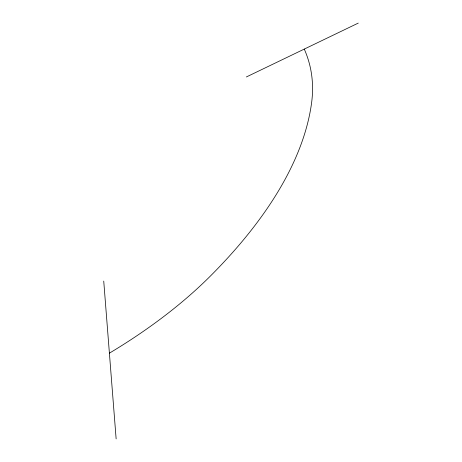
<?xml version="1.0" encoding="UTF-8"?>
<svg xmlns="http://www.w3.org/2000/svg" width="462" height="462" viewBox="0 0 462 462"><rect width="100%" height="100%" fill="white"/><g stroke="black" fill="none" stroke-linecap="round" stroke-linejoin="round"><path stroke-width="0.69" d="M246.367 76.963L358.264 23.1M103.736 281.087L116.135 438.9M109.402 353.164A424.988 218.561 -16.5 0 0 211.024 275.421A640.829 291.389 -18.4 0 0 311.596 102.812A389.53 193.168 -13.9 0 0 304.267 49.093"/></g></svg>
